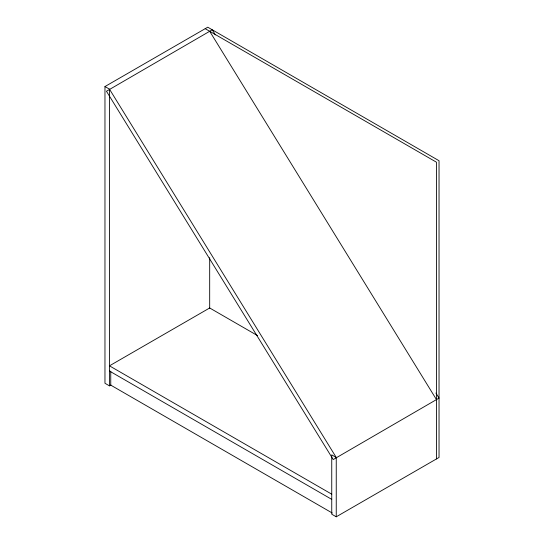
<?xml version="1.0" encoding="UTF-8"?>
<svg xmlns="http://www.w3.org/2000/svg" width="544" height="544" viewBox="0 0 544 544"><rect width="100%" height="100%" fill="white"/><g stroke="black" fill="none" stroke-linecap="round" stroke-linejoin="round"><path stroke-width="0.82" d="M215.37 34.864L212.255 29.798L106.447 91.242L333.22 459.558L439.035 398.106L435.914 393.047M110.928 385.023L109.466 385.873L104.965 383.275L104.965 86.544L207.754 27.2L439.035 160.725L439.035 457.456L336.246 516.8L331.745 514.202L331.745 454.859L336.246 457.456L336.246 516.8M205.19 28.682L436.465 162.207L436.465 458.939M104.965 86.544L109.466 89.141L336.246 457.456M257.523 335.6L209.685 307.979L109.466 365.84L331.745 494.176M109.466 371.035L331.745 499.365M332.296 513.04L110.752 385.132L110.752 371.117M209.685 31.28L436.465 399.595M209.685 257.638L209.685 308.509M109.466 89.141L109.466 385.873"/></g></svg>
